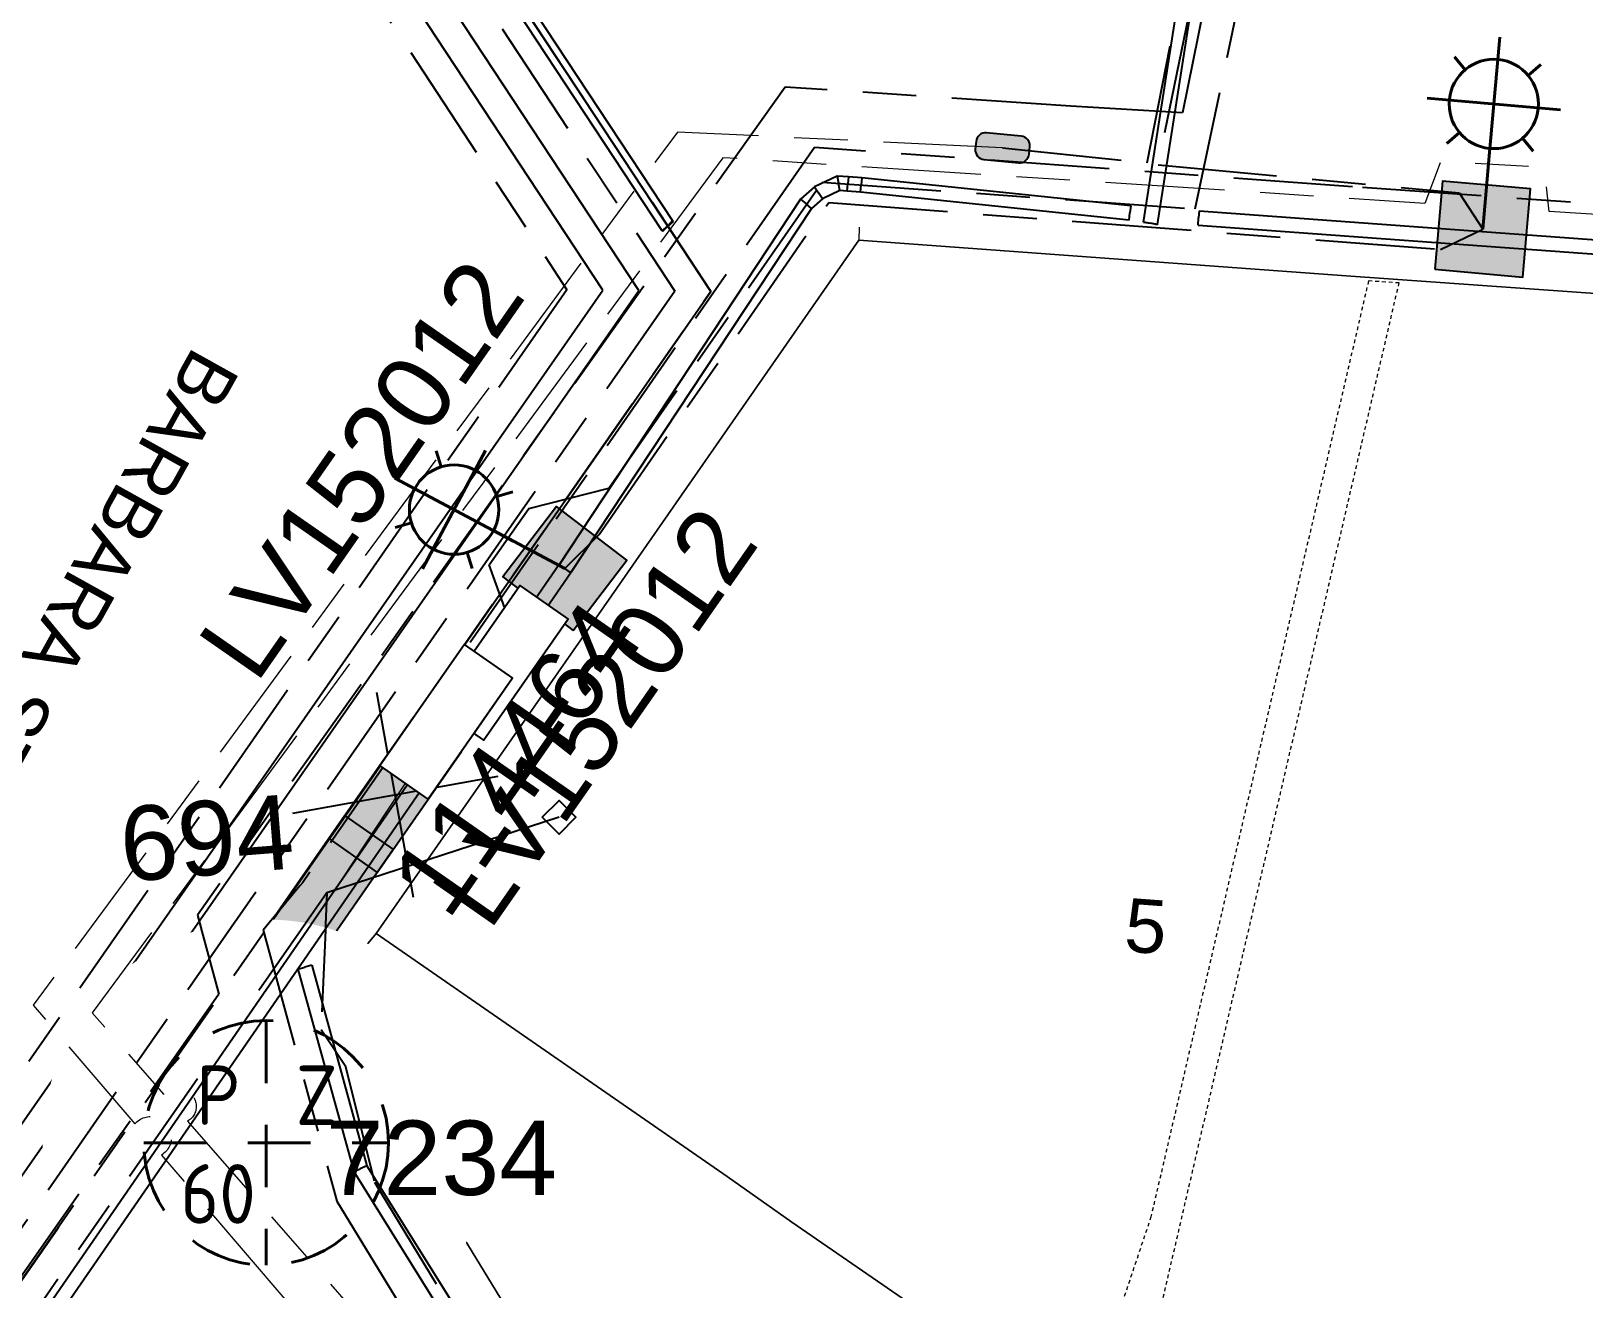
# Model space of a CAD drawing. Header units: metres. Extents: x 309980 to 311407, y 6249141 to 6251386.
# Drawn here: x 310674.1 to 310726.2, y 6249938 to 6249980.3 of the extents above; entities that cross this region are included whole.
import ezdxf
from ezdxf.enums import TextEntityAlignment as Align

# ---------------------------------------------------------------- set-up
doc = ezdxf.new("R2010")
doc.units = ezdxf.units.M
for name, pattern in [('Cable Exist UG', [8.2, 4, -1.2, 1.8, -1.2]), ('Dash', [5, 3, -2]), ('HIDDEN', [0.375, 0.25, -0.125]), ('HIDDEN2', [0.1875, 0.125, -0.0625])]:
    doc.linetypes.add(name, pattern=pattern)
doc.layers.get('0').update_dxf_attribs({"color": 6})
for name, color, linetype in [('_User_LV_Exist', 7, 'Continuous'), ('Equip_LV_EXT', 7, 'Continuous'), ('Equip_LV_NEW', 2, 'Continuous'), ('Equip_SL_EXT', 7, 'Continuous'), ('Equip_SP_SL_EXT', 7, 'Continuous'), ('Mains_HV_EXT', 7, 'Continuous'), ('Mains_LV_EXT', 7, 'Continuous'), ('Mains_LV_NEW_T84', 2, 'Continuous'), ('Mains_LV_SL_EXT', 7, 'Continuous'), ('Mains_SL_EXT', 7, 'Continuous'), ('Mains_TR_EXT', 7, 'Continuous'), ('Services_SP_EXT', 7, 'Continuous'), ('SupportsUG_LV_SL_MOD', 3, 'Continuous'), ('SupportsUG_SP_LV_EXT', 7, 'Continuous'), ('SupportsUG_SP_LV_NEW', 2, 'Continuous'), ('SupportsUG_SP_LV_SL_EXT', 7, 'Continuous'), ('UG_Details_SP_MISC', 7, 'Continuous')]:
    doc.layers.add(name, color=color, linetype=linetype)
for name, color, linetype, lineweight in [('Cadastre Land Parcels_SP_EXT', 9, 'Continuous', 5), ('Cadastre Other Property_SP_EXT', 9, 'HIDDEN', 5), ('Cadastre Road Names_SP_HV_LV_SL_EXT', 9, 'Continuous', 5), ('Cadastre Roads_SP_EXT', 9, 'Continuous', 5)]:
    doc.layers.add(name, color=color, linetype=linetype, lineweight=lineweight)
doc.styles.add('COLUMN_LABEL', font='arial.ttf')
doc.styles.add('iecARIAL', font='arial.ttf', dxfattribs={"height": 2})
doc.styles.add('IESYMBOL1', font='isocp.shx')
doc.styles.add('PILLAR_LABEL', font='arial.ttf')
doc.styles.add('POLE_LABEL', font='arial.ttf')
doc.styles.add('SLCP_LABEL', font='arial.ttf', dxfattribs={"height": 3.5})
doc.styles.get("Standard").update_dxf_attribs({"font": 'arial.ttf'})
doc.linetypes.add('Cable New UG', pattern='A,7,-0.25,["x",Standard,S=2,R=0,X=0.2,Y=-0.8],-2.1', length=9.35)
doc.linetypes.add('Cable P UG', pattern='A,6,-0.5,["P",Standard,S=1.7,R=0,X=0.5,Y=-1],-2.9', length=9.4)

# ---------------------------------------------------------------- blocks, each defined once
blk = doc.blocks.new('COLUMN_EXT')
blk.add_hatch(color=256).paths.add_polyline_path([(-1.485, 1.485), (-1.485, -1.485), (1.485, -1.485), (1.485, 1.485)])
blk.add_lwpolyline([(-1.485, -1.485), (1.485, -1.485), (1.485, 1.485), (-1.485, 1.485)], close=True)
for tag, height, style, flags, p in [('ASSET_NUM', 2.5, 'COLUMN_LABEL', 8, (2, 2)), ('STRUCTURE_PLANT_NUMBER', 0.2, 'POLE_LABEL', 9, (1.813, 0.031)), ('STREET_CODE', 0.2, 'COLUMN_LABEL', 9, (1.813, -0.2))]:
    blk.add_attdef(tag, text='', height=height, dxfattribs=dict(style=style, flags=flags)).set_placement(p, align=Align.MIDDLE_LEFT)
at = {"flags": 9}
for tag, p in [('OWNED_BY', (1.813, -0.6)), ('COLUMN_TYPE', (1.813, -0.4)), ('STATE', (1.813, -0.8)), ('USAGE', (1.813, -1)), ('STREETNAME', (1.813, -1.6)), ('LEGEND', (1.813, -1.2)), ('LOCATION', (1.813, -1.4)), ('SUBURB', (1.813, -1.8)), ('NOTES', (1.813, -2))]:
    blk.add_attdef(tag, text='', height=0.2, dxfattribs=at).set_placement(p, align=Align.MIDDLE_LEFT)
at = {"flags": 1}
blk.add_attdef('Z', (1.813, -2.351), '', height=0.2, dxfattribs=at)
blk = doc.blocks.new('PILLAR_EXT')
blk.add_hatch(color=256).paths.add_polyline_path([(-2.475, 0.99), (-2.475, -0.99), (2.475, -0.99), (2.475, 0.99)])
blk.add_lwpolyline([(-2.475, -0.99), (2.475, -0.99), (2.475, 0.99), (-2.475, 0.99)], close=True)
at = {"style": 'iecARIAL', "flags": 8}
blk.add_attdef('ASSET_NUM', (1.5, 3.5), '', height=2.5, dxfattribs=at)
for tag, p, flags in [('OWNED_BY', (0, -0.2), 9), ('STATE', (0, -0.4), 9), ('SUPPORT_TYPE', (0, -0.6), 9), ('USAGE', (0, -0.8), 9), ('LEGEND', (0, -1), 9), ('LOCATION', (0, -1.2), 9), ('NOTES', (0, -1.4), 9), ('PARENT', (0, -1.6), 9), ('STREETNAME', (0, -1.8), 9), ('SUBURB', (0, -2), 1)]:
    blk.add_attdef(tag, p, '', height=0.2, dxfattribs=dict(flags=flags))
blk = doc.blocks.new('SL_LANTERN_EXT')
at = {"lineweight": 40}
for p, q in [((0, 1.968), (0, 6.468)), ((-1.459, 5.676), (-1.061, 5.278)), ((1.458, 5.676), (1.06, 5.278)), ((-2.25, 4.218), (2.25, 4.218)), ((-1.459, 2.759), (-1.061, 3.157)), ((1.458, 2.759), (1.06, 3.157)), ((0, 0), (0, 2.721))]:
    blk.add_line(p, q, dxfattribs=at)
blk.add_circle((0, 4.218), 1.5, dxfattribs=at)
at = {"style": 'iecARIAL', "flags": 8}
blk.add_attdef('ASSET_NUM', (1.5, 1.5), '', height=2.5, dxfattribs=at)
for tag, p, height, flags in [('CONSTRUCTED_VOLTAGE', (0.981, -0.653), 0.2, 9), ('CONTROL_TYPE', (0.981, -0.853), 0.2, 9), ('LANTERN_PURPOSE', (0.981, -1.053), 0.2, 9), ('LNUMBER', (2.181, -3.253), 2.5, 8), ('OPERATING_VOLTAGE', (0.981, -1.653), 0.2, 9), ('LANTERN_TYPE', (0.981, -1.253), 0.2, 9), ('NO_PHASES', (0.981, -1.453), 0.2, 9), ('ORIENTATION', (0.981, -1.853), 0.2, 9), ('OWNED_BY', (0.981, -2.053), 0.2, 9), ('STATE', (0.981, -2.253), 0.2, 9), ('CEXIST', (0.981, -2.653), 0.2, 9), ('USAGE', (0.981, -2.453), 0.2, 9), ('CNEW', (0.981, -2.853), 0.2, 9), ('CNUMBER', (0.981, -3.053), 0.2, 9), ('CREMOVE', (0.981, -3.253), 0.2, 9), ('CREPLACE', (0.981, -3.453), 0.2, 9), ('LKINGHEIGHT', (0.981, -3.653), 0.2, 9), ('LBRACKET', (0.981, -3.853), 0.2, 9), ('LBRACKETVOCAB', (0.981, -4.053), 0.2, 9), ('LCATEGORY', (0.981, -4.253), 0.2, 9), ('LCHARGE1', (0.981, -4.453), 0.2, 9), ('LCHARGE1PERCENT', (0.981, -4.653), 0.2, 9), ('LCHARGE2', (0.981, -4.853), 0.2, 9), ('LCHARGE2PERCENT', (0.981, -5.053), 0.2, 9), ('LCHARGE3', (0.981, -5.253), 0.2, 9), ('LCHARGE3PERCENT', (0.981, -5.453), 0.2, 9), ('LEXIST', (0.981, -5.653), 0.2, 9), ('LLAMP', (0.981, -5.853), 0.2, 9), ('LLAMPVOCAB', (0.981, -6.053), 0.2, 9), ('LMAST', (0.981, -6.253), 0.2, 9), ('LMASTVOCAB', (0.981, -6.453), 0.2, 9), ('LNEW', (0.981, -6.653), 0.2, 9), ('LANTNUMBER', (0.981, -6.853), 0.2, 9), ('LOUTREACH', (0.981, -7.253), 0.2, 9), ('LOUTREACHVOCAB', (0.981, -7.453), 0.2, 9), ('LRATECODE', (0.981, -7.653), 0.2, 9), ('LREMOVE', (0.981, -7.853), 0.2, 9), ('LREPLACE', (0.981, -8.053), 0.2, 9), ('LTYPE', (0.981, -8.253), 0.2, 9), ('LTYPEVOCAB', (0.981, -8.453), 0.2, 9), ('LEGEND', (0.981, -8.653), 0.2, 9), ('LOCATION', (0.981, -8.853), 0.2, 9), ('NOTES', (0.981, -9.053), 0.2, 9), ('STREETNAME', (0.981, -9.253), 0.2, 9), ('SUBURB', (0.981, -9.453), 0.2, 1)]:
    blk.add_attdef(tag, p, '', height=height, dxfattribs=dict(flags=flags))
blk = doc.blocks.new('*U143')
at = {"lineweight": 40}
for p, q in [((-5.308, -3.538), (-6.322, 0.847)), ((-4.723, 0.404), (-5.021, -0.073)), ((0, 0), (-4.357, -1.008)), ((-7.564, -0.253), (-7.087, -0.551)), ((-3.623, -0.838), (-8.007, -1.852)), ((-4.065, -2.438), (-4.542, -2.14)), ((-6.907, -3.095), (-6.609, -2.618))]:
    blk.add_line(p, q, dxfattribs=at)
blk.add_circle((-5.815, -1.345), 1.5, dxfattribs=at)
at = {"style": 'iecARIAL', "flags": 8}
blk.add_attdef('ASSET_NUM', (1.5, 1.5), '', height=2.5, dxfattribs=at)
for tag, p, height, flags in [('CONSTRUCTED_VOLTAGE', (0.981, -0.653), 0.2, 9), ('CONTROL_TYPE', (0.981, -0.853), 0.2, 9), ('LANTERN_PURPOSE', (0.981, -1.053), 0.2, 9), ('LNUMBER', (2.181, -3.253), 2.5, 8), ('OPERATING_VOLTAGE', (0.981, -1.653), 0.2, 9), ('LANTERN_TYPE', (0.981, -1.253), 0.2, 9), ('NO_PHASES', (0.981, -1.453), 0.2, 9), ('ORIENTATION', (0.981, -1.853), 0.2, 9), ('OWNED_BY', (0.981, -2.053), 0.2, 9), ('STATE', (0.981, -2.253), 0.2, 9), ('CEXIST', (0.981, -2.653), 0.2, 9), ('USAGE', (0.981, -2.453), 0.2, 9), ('CNEW', (0.981, -2.853), 0.2, 9), ('CNUMBER', (0.981, -3.053), 0.2, 9), ('CREMOVE', (0.981, -3.253), 0.2, 9), ('CREPLACE', (0.981, -3.453), 0.2, 9), ('LKINGHEIGHT', (0.981, -3.653), 0.2, 9), ('LBRACKET', (0.981, -3.853), 0.2, 9), ('LBRACKETVOCAB', (0.981, -4.053), 0.2, 9), ('LCATEGORY', (0.981, -4.253), 0.2, 9), ('LCHARGE1', (0.981, -4.453), 0.2, 9), ('LCHARGE1PERCENT', (0.981, -4.653), 0.2, 9), ('LCHARGE2', (0.981, -4.853), 0.2, 9), ('LCHARGE2PERCENT', (0.981, -5.053), 0.2, 9), ('LCHARGE3', (0.981, -5.253), 0.2, 9), ('LCHARGE3PERCENT', (0.981, -5.453), 0.2, 9), ('LEXIST', (0.981, -5.653), 0.2, 9), ('LLAMP', (0.981, -5.853), 0.2, 9), ('LLAMPVOCAB', (0.981, -6.053), 0.2, 9), ('LMAST', (0.981, -6.253), 0.2, 9), ('LMASTVOCAB', (0.981, -6.453), 0.2, 9), ('LNEW', (0.981, -6.653), 0.2, 9), ('LANTNUMBER', (0.981, -6.853), 0.2, 9), ('LOUTREACH', (0.981, -7.253), 0.2, 9), ('LOUTREACHVOCAB', (0.981, -7.453), 0.2, 9), ('LRATECODE', (0.981, -7.653), 0.2, 9), ('LREMOVE', (0.981, -7.853), 0.2, 9), ('LREPLACE', (0.981, -8.053), 0.2, 9), ('LTYPE', (0.981, -8.253), 0.2, 9), ('LTYPEVOCAB', (0.981, -8.453), 0.2, 9), ('LEGEND', (0.981, -8.653), 0.2, 9), ('LOCATION', (0.981, -8.853), 0.2, 9), ('NOTES', (0.981, -9.053), 0.2, 9), ('STREETNAME', (0.981, -9.253), 0.2, 9), ('SUBURB', (0.981, -9.453), 0.2, 1)]:
    blk.add_attdef(tag, p, '', height=height, dxfattribs=dict(flags=flags))
blk = doc.blocks.new('CCP_EXT')
at = {"flags": 9}
for tag, p in [('OWNED_BY', (0, -1)), ('USAGE', (0, -1.2)), ('LEGEND', (0, -1.4)), ('LIFE_SUPPORT', (0, -1.6)), ('STATE', (0, -1.8)), ('NOTES', (0, -2))]:
    blk.add_attdef(tag, text='', height=0.2, dxfattribs=at).set_placement(p, align=Align.MIDDLE_LEFT)
blk.add_wipeout([(0, 0.566), (0.566, 0), (0, -0.566), (-0.566, 0)])
blk.add_lwpolyline([(-0.566, 0), (0, 0.566), (0.566, 0), (0, -0.566), (-0.566, 0)])
at = {"flags": 1}
blk.add_attdef('Z', (0, 0), '', height=0.2, dxfattribs=at)
at = {"flags": 9}
for tag, p in [('CCP_TYPE', (0, 0)), ('OPERATING_VOLTAGE', (0, -0.6)), ('CONSTRUCTED_VOLTAGE', (0, -0.2)), ('NO_PHASES', (0, -0.4)), ('ORIENTATION', (0, -0.8))]:
    blk.add_attdef(tag, text='', height=0.2, dxfattribs=at).set_placement(p, align=Align.MIDDLE_LEFT)
blk = doc.blocks.new('LV_UG_LINKS_CLOSED_EXT')
blk.add_wipeout([(-1.056, 1.057), (-1.18, 0.916), (-1.286, 0.761), (-1.371, 0.594), (-1.435, 0.417), (-1.476, 0.234), (-1.493, 0.047), (-1.487, -0.14), (-1.458, -0.326), (-1.406, -0.506), (-1.331, -0.678), (-1.236, -0.839), (-1.121, -0.988), (-0.988, -1.12), (-0.84, -1.235), (-0.679, -1.331), (-0.506, -1.406), (-0.326, -1.458), (-0.141, -1.487), (0.047, -1.493), (0.233, -1.476), (0.416, -1.435), (0.593, -1.371), (0.76, -1.286), (0.915, -1.181), (1.056, -1.057), (1.18, -0.916), (1.286, -0.761), (1.371, -0.594), (1.435, -0.417), (1.476, -0.234), (1.493, -0.047), (1.487, 0.14), (1.458, 0.326), (1.406, 0.506), (1.331, 0.678), (1.236, 0.839), (1.121, 0.988), (0.988, 1.12), (0.84, 1.235), (0.679, 1.331), (0.506, 1.406), (0.326, 1.458), (0.141, 1.487), (-0.047, 1.493), (-0.233, 1.476), (-0.416, 1.435), (-0.593, 1.371), (-0.76, 1.286), (-0.915, 1.181)])
for p, q in [((-0.25, -1.479), (-0.25, 1.479)), ((0.25, -1.479), (0.25, 1.479))]:
    blk.add_line(p, q)
blk.add_circle((0, 0), 1.5)
at = {"flags": 9}
for tag, p in [('ACTUAL_STATUS', (0, 0)), ('OPERATING_VOLTAGE', (0, -0.6)), ('CONSTRUCTED_VOLTAGE', (0, -0.2)), ('NO_PHASES', (0, -0.4)), ('ORIENTATION', (0, -0.8)), ('STATE', (0, -1)), ('SWITCH_TYPE', (0, -1.2)), ('USAGE', (0, -1.4)), ('NOTES', (0, -1.6))]:
    blk.add_attdef(tag, text='', height=0.2, dxfattribs=at).set_placement(p, align=Align.MIDDLE_LEFT)
at = {"flags": 1}
blk.add_attdef('Z', (0, 0), '', height=0.2, dxfattribs=at)
blk = doc.blocks.new('SLCP_ZELL_EXT')
blk.add_wipeout([(-0.236, 7.5), (-0.706, 7.47), (-1.174, 7.411), (-1.637, 7.323), (-2.093, 7.206), (-2.542, 7.06), (-2.98, 6.887), (-3.407, 6.686), (-3.82, 6.459), (-4.218, 6.206), (-4.599, 5.929), (-4.962, 5.629), (-5.306, 5.306), (-5.629, 4.962), (-5.929, 4.599), (-6.206, 4.218), (-6.459, 3.82), (-6.686, 3.407), (-6.887, 2.98), (-7.06, 2.542), (-7.206, 2.093), (-7.323, 1.637), (-7.411, 1.174), (-7.47, 0.706), (-7.5, 0.236), (-7.5, -0.236), (-7.47, -0.706), (-7.411, -1.174), (-7.323, -1.637), (-7.206, -2.093), (-7.06, -2.542), (-6.887, -2.98), (-6.686, -3.407), (-6.459, -3.82), (-6.206, -4.218), (-5.929, -4.599), (-5.629, -4.962), (-5.306, -5.306), (-4.962, -5.629), (-4.599, -5.929), (-4.218, -6.206), (-3.82, -6.459), (-3.407, -6.686), (-2.98, -6.887), (-2.542, -7.06), (-2.093, -7.206), (-1.637, -7.323), (-1.174, -7.411), (-0.706, -7.47), (-0.236, -7.5), (0.236, -7.5), (0.706, -7.47), (1.174, -7.411), (1.637, -7.323), (2.093, -7.206), (2.542, -7.06), (2.98, -6.887), (3.407, -6.686), (3.82, -6.459), (4.218, -6.206), (4.599, -5.929), (4.962, -5.629), (5.306, -5.306), (5.629, -4.962), (5.929, -4.599), (6.206, -4.218), (6.459, -3.82), (6.686, -3.407), (6.887, -2.98), (7.06, -2.542), (7.206, -2.093), (7.323, -1.637), (7.411, -1.174), (7.47, -0.706), (7.5, -0.236), (7.5, 0.236), (7.47, 0.706), (7.411, 1.174), (7.323, 1.637), (7.206, 2.093), (7.06, 2.542), (6.887, 2.98), (6.686, 3.407), (6.459, 3.82), (6.206, 4.218), (5.929, 4.599), (5.629, 4.962), (5.306, 5.306), (4.962, 5.629), (4.599, 5.929), (4.218, 6.206), (3.82, 6.459), (3.407, 6.686), (2.98, 6.887), (2.542, 7.06), (2.093, 7.206), (1.637, 7.323), (1.174, 7.411), (0.706, 7.47), (0.236, 7.5)])
at = {"linetype": 'Dash', "lineweight": 40, "ltscale": 0.7}
for p, q in [((0, 4.109), (0, -4.109)), ((-4.109, 0), (4.109, 0))]:
    blk.add_line(p, q, dxfattribs=at)
blk.add_circle((0, 0), 4.109, dxfattribs=at)
at = {"lineweight": 40, "style": 'IESYMBOL1'}
for s, p in [('P', (-1.604, 0)), ('Z', (1.702, 0)), ('60', (-1.612, -3.312))]:
    blk.add_text(s, height=2, dxfattribs=at).set_placement(p, align=Align.BOTTOM_CENTER)
at = {"style": 'SLCP_LABEL'}
for tag, height, flags, p in [('ASSET_NUM', 2.5, 8, (2, 2)), ('STREET_CODE', 0.2, 9, (0, -0.2))]:
    blk.add_attdef(tag, text='', height=height, dxfattribs=dict(at, flags=flags)).set_placement(p, align=Align.MIDDLE_LEFT)
at = {"flags": 1}
blk.add_attdef('Z', (0, 0), '', height=0.2, dxfattribs=at)
at = {"flags": 9}
for tag, p in [('CONSTRUCTED_VOLTAGE', (0, -0.4)), ('CONTROL_TYPE', (0, -0.6)), ('OPERATING_VOLTAGE', (0, -1)), ('NO_PHASES', (0, -0.8)), ('ORIENTATION', (0, -1.2)), ('OWNED_BY', (0, -1.4)), ('USAGE', (0, -1.6)), ('STATE', (0, -2)), ('LOCATION', (0, -1.8)), ('NOTES', (0, -2.2))]:
    blk.add_attdef(tag, text='', height=0.2, dxfattribs=at).set_placement(p, align=Align.MIDDLE_LEFT)
blk = doc.blocks.new('PILLAR_DEL')
blk.add_hatch(color=256).paths.add_polyline_path([(-2.475, 0.99), (-2.475, -0.99), (2.475, -0.99), (2.475, 0.99)])
for p, q in [((2.475, -2.475), (-2.475, 2.475)), ((-2.475, -2.475), (2.475, 2.475))]:
    blk.add_line(p, q)
blk.add_lwpolyline([(-2.475, -0.99), (2.475, -0.99), (2.475, 0.99), (-2.475, 0.99)], close=True)
at = {"style": 'PILLAR_LABEL'}
for tag, height, flags, p in [('ASSET_NUM', 2.5, 8, (2, 2)), ('STREET_CODE', 0.2, 9, (0, -0.2))]:
    blk.add_attdef(tag, text='', height=height, dxfattribs=dict(at, flags=flags)).set_placement(p, align=Align.MIDDLE_LEFT)
at = {"flags": 1}
blk.add_attdef('Z', (0, 0), '', height=0.2, dxfattribs=at)
at = {"flags": 9}
for tag, p in [('OWNED_BY', (0, -0.4)), ('STATE', (0, -0.6)), ('SUPPORT_TYPE', (0, -0.8)), ('USAGE', (0, -1)), ('SUBURB', (0, -1.6)), ('LEGEND', (0, -1.2)), ('PARENT', (0, -1.4)), ('STREETNAME', (0, -1.8)), ('LOCATION', (0, -2)), ('NOTES', (0, -2.2))]:
    blk.add_attdef(tag, text='', height=0.2, dxfattribs=at).set_placement(p, align=Align.MIDDLE_LEFT)
blk = doc.blocks.new('PILLAR_NEW')
for tag, height, flags, p in [('ASSET_NUM', 2.5, 8, (2, 4)), ('STREET_CODE', 0.2, 9, (1.5, 2)), ('OWNED_BY', 0.2, 9, (1.5, 1.8)), ('OPERATED_BY', 0.2, 9, (1.5, 1.6))]:
    blk.add_attdef(tag, text='', height=height, dxfattribs=dict(flags=flags)).set_placement(p, align=Align.MIDDLE_LEFT)
blk.add_wipeout([(-2.475, 0.99), (2.475, 0.99), (2.475, -0.99), (-2.475, -0.99)])
at = {"lineweight": -3}
blk.add_lwpolyline([(-2.475, 0.99), (2.475, 0.99), (2.475, -0.99), (-2.475, -0.99)], close=True, dxfattribs=at)
for tag, flags, p in [('STATE', 9, (1.5, 1.2)), ('SUPPORT_TYPE', 9, (1.5, 1)), ('MAINTAINED_BY', 9, (1.5, 1.4)), ('USAGE', 9, (1.5, 0.8)), ('LEGEND', 9, (1.5, 0.6)), ('SUBURB', 9, (1.5, 0.2)), ('STREETNAME', 9, (1.5, 0)), ('PARENT', 9, (1.5, 0.4)), ('Z', 1, (1.5, -0.6)), ('LOCATION', 9, (1.5, -0.2)), ('NOTES', 9, (1.5, -0.4))]:
    blk.add_attdef(tag, text='', height=0.2, dxfattribs=dict(flags=flags)).set_placement(p, align=Align.MIDDLE_LEFT)
blk = doc.blocks.new('LV_STJ_EXT')
h = blk.add_hatch(color=256)
edge = h.paths.add_edge_path()
edge.add_ellipse((-0.586, 0.131), major_axis=(0.226, 0.226), ratio=1, start_angle=45, end_angle=135)
edge.add_line((-0.906, 0.131), (-0.906, -0.131))
edge.add_ellipse((-0.586, -0.131), major_axis=(0.226, 0.226), ratio=1, start_angle=135, end_angle=225)
edge.add_line((-0.586, -0.451), (0.586, -0.451))
edge.add_ellipse((0.586, -0.131), major_axis=(-0.226, 0.226), ratio=1, start_angle=135, end_angle=225)
edge.add_line((0.906, -0.131), (0.906, 0.131))
edge.add_ellipse((0.586, 0.131), major_axis=(-0.226, 0.226), ratio=1, start_angle=225, end_angle=315)
edge.add_line((0.586, 0.451), (-0.586, 0.451))
blk.add_lwpolyline([(-0.906, 0.131), (-0.906, -0.131, 0.414214), (-0.586, -0.451), (0.586, -0.451, 0.414214), (0.906, -0.131), (0.906, 0.131, 0.414214), (0.586, 0.451), (-0.586, 0.451, 0.414214)], format="xyb", close=True)
at = {"flags": 1}
blk.add_attdef('Z', (0, 0), '', height=0.2, dxfattribs=at)
at = {"flags": 9}
for tag, p in [('ORIENTATION', (0, 0)), ('USAGE', (0, -0.2)), ('LEGEND', (0, -0.4)), ('NOTES', (0, -0.6))]:
    blk.add_attdef(tag, text='', height=0.2, dxfattribs=at).set_placement(p, align=Align.MIDDLE_LEFT)

msp = doc.modelspace()

# ---------------------------------------------------------------- linework, layer by layer
at = {"layer": 'Cadastre Land Parcels_SP_EXT', "linetype": 'Continuous'}
for points in [[(310685.684, 6249949.958), (310697.479, 6249941.804), (310699.646, 6249940.269), (310703.528, 6249937.59), (310708.847, 6249933.91), (310709.274, 6249933.61), (310712.082, 6249931.693), (310720.213, 6249926.041), (310750.586, 6249969.696), (310738.936, 6249970.578), (310718.258, 6249972.043), (310701.89, 6249973.242), (310693.591, 6249961.297), (310685.684, 6249949.958)], [(310697.479, 6249941.804), (310685.684, 6249949.958), (310685.194, 6249949.363), (310687.147, 6249942.168), (310699.37, 6249922.126), (310704.569, 6249913.385), (310709.274, 6249933.61), (310708.847, 6249933.91), (310703.528, 6249937.59), (310699.646, 6249940.269), (310697.479, 6249941.804)]]:
    msp.add_lwpolyline(points, close=True, dxfattribs=at)
at = {"layer": 'Cadastre Other Property_SP_EXT', "linetype": 'HIDDEN2'}
msp.add_lwpolyline([(310719.008, 6249971.875), (310711.704, 6249940.449), (310709.378, 6249933.508), (310710.892, 6249932.472), (310720.034, 6249971.804), (310719.008, 6249971.875)], close=True, dxfattribs=at)
at = {"layer": 'Cadastre Roads_SP_EXT', "linetype": 'Continuous'}
for points in [[(310701.909, 6249973.676), (310701.89, 6249973.242), (310718.258, 6249972.043), (310738.936, 6249970.578), (310750.586, 6249969.696), (310762.287, 6249968.678), (310773.964, 6249967.828), (310775.366, 6249977.707), (310776.753, 6249987.478), (310741.025, 6249990.298), (310724.226, 6249991.709), (310714.879, 6249992.399), (310702.779, 6249993.319), (310702.779, 6249993.319)], [(310670.768, 6249928.731), (310670.758, 6249928.717), (310693.34, 6249891.79), (310696.703, 6249886.291), (310699.45, 6249881.956), (310704.24, 6249875.063), (310705.8, 6249873.049), (310709.383, 6249868.428), (310714.868, 6249862.073), (310730.108, 6249875.934), (310725.339, 6249881.499), (310720.866, 6249887.306), (310719.015, 6249889.991), (310715.343, 6249895.599), (310711.778, 6249901.069), (310708.504, 6249906.719), (310708.438, 6249906.84), (310704.569, 6249913.385), (310699.37, 6249922.126), (310687.147, 6249942.168), (310685.194, 6249949.363), (310685.194, 6249949.363)]]:
    msp.add_lwpolyline(points, dxfattribs=at)
at = {"layer": 'Mains_LV_EXT', "linetype": 'Cable Exist UG'}
for points in [[(310706.72, 6249976.343), (310711.572, 6249975.84), (310713.829, 6249987.274), (310707.652, 6249987.699)], [(310688.038, 6249957.071), (310690.243, 6249960.238), (310689.483, 6249962.338), (310690.809, 6249964.233), (310693.501, 6249964.915), (310700.659, 6249975.191), (310713.188, 6249974.29), (310715.88, 6249987.051), (310720.061, 6249986.784)]]:
    msp.add_lwpolyline(points, dxfattribs=at)
at = {"layer": 'Mains_LV_NEW_T84', "color": 2, "linetype": 'Cable New UG', "lineweight": 0, "flags": 128}
msp.add_lwpolyline([(310684.179, 6249951.229), (310688.007, 6249957.027)], dxfattribs=at)
at = {"layer": 'Mains_SL_EXT', "linetype": 'Cable Exist UG'}
for points in [[(310714.62, 6249988.791), (310711.94, 6249975.768), (310722.056, 6249974.827), (310722.842, 6249973.614)], [(310692.028, 6249962.212), (310693.178, 6249963.357), (310700.887, 6249974.506), (310721.43, 6249972.931), (310722.842, 6249973.614)]]:
    msp.add_lwpolyline(points, dxfattribs=at)
at = {"layer": 'UG_Details_SP_MISC'}
for p, q in [((310695.66, 6249973.872), (310683.808, 6249991.857)), ((310695.291, 6249973.56), (310683.407, 6249991.593)), ((310711.453, 6249973.852), (310714.037, 6249990.37)), ((310711.925, 6249973.764), (310714.511, 6249990.296)), ((310701.167, 6249975.395), (310700.406, 6249975.031)), ((310701.543, 6249975.368), (310701.167, 6249975.395)), ((310701.167, 6249975.395), (310701.213, 6249975.151)), ((310701.259, 6249974.907), (310701.213, 6249975.151)), ((310701.508, 6249974.889), (310701.525, 6249975.129)), ((310701.543, 6249975.368), (310701.525, 6249975.129)), ((310701.993, 6249975.336), (310701.543, 6249975.368)), ((310701.993, 6249975.336), (310701.972, 6249975.097)), ((310711.024, 6249974.395), (310701.993, 6249975.336)), ((310699.94, 6249974.621), (310691.828, 6249962.344)), ((310700.406, 6249975.031), (310699.94, 6249974.621)), ((310699.94, 6249974.621), (310700.123, 6249974.462)), ((310700.674, 6249974.627), (310700.306, 6249974.303)), ((310700.406, 6249975.031), (310700.54, 6249974.829)), ((310700.674, 6249974.627), (310700.54, 6249974.829)), ((310701.259, 6249974.907), (310700.674, 6249974.627)), ((310701.508, 6249974.889), (310701.259, 6249974.907)), ((310701.951, 6249974.858), (310701.508, 6249974.889)), ((310701.951, 6249974.858), (310701.972, 6249975.097)), ((310710.974, 6249973.917), (310701.951, 6249974.858)), ((310700.306, 6249974.303), (310692.228, 6249962.08)), ((310700.306, 6249974.303), (310700.123, 6249974.462)), ((310710.974, 6249973.917), (310710.999, 6249974.156)), ((310711.024, 6249974.395), (310710.999, 6249974.156)), ((310713.319, 6249974.227), (310713.302, 6249973.987)), ((310713.319, 6249974.227), (310770.429, 6249970.072)), ((310695.291, 6249973.56), (310695.476, 6249973.716)), ((310695.313, 6249973.54), (310695.291, 6249973.56)), ((310695.313, 6249973.54), (310695.476, 6249973.716)), ((310695.313, 6249973.54), (310695.476, 6249973.716)), ((310695.313, 6249973.54), (310695.476, 6249973.716)), ((310695.313, 6249973.54), (310695.476, 6249973.716)), ((310695.313, 6249973.54), (310695.476, 6249973.716)), ((310695.313, 6249973.54), (310695.476, 6249973.716)), ((310695.313, 6249973.54), (310695.476, 6249973.716)), ((310695.639, 6249973.892), (310695.476, 6249973.716)), ((310695.639, 6249973.892), (310695.476, 6249973.716)), ((310695.639, 6249973.892), (310695.476, 6249973.716)), ((310695.639, 6249973.892), (310695.476, 6249973.716)), ((310695.639, 6249973.892), (310695.476, 6249973.716)), ((310695.639, 6249973.892), (310695.476, 6249973.716)), ((310695.639, 6249973.892), (310695.476, 6249973.716)), ((310695.66, 6249973.872), (310695.476, 6249973.716)), ((310695.639, 6249973.892), (310695.639, 6249973.892)), ((310695.639, 6249973.892), (310695.639, 6249973.892)), ((310695.639, 6249973.892), (310695.639, 6249973.892)), ((310695.639, 6249973.892), (310695.639, 6249973.892)), ((310695.639, 6249973.892), (310695.639, 6249973.892)), ((310695.639, 6249973.892), (310695.639, 6249973.892)), ((310695.639, 6249973.892), (310695.66, 6249973.872)), ((310711.454, 6249973.86), (310711.453, 6249973.852)), ((310711.453, 6249973.852), (310711.689, 6249973.808)), ((310711.454, 6249973.86), (310711.689, 6249973.808)), ((310711.454, 6249973.86), (310711.454, 6249973.86)), ((310711.454, 6249973.86), (310711.454, 6249973.86)), ((310711.454, 6249973.86), (310711.454, 6249973.86)), ((310711.454, 6249973.86), (310711.454, 6249973.86)), ((310711.454, 6249973.86), (310711.454, 6249973.86)), ((310711.454, 6249973.86), (310711.454, 6249973.86)), ((310711.454, 6249973.86), (310711.689, 6249973.808)), ((310711.454, 6249973.86), (310711.689, 6249973.808)), ((310711.454, 6249973.86), (310711.689, 6249973.808)), ((310711.454, 6249973.86), (310711.689, 6249973.808)), ((310711.454, 6249973.86), (310711.689, 6249973.808)), ((310711.454, 6249973.86), (310711.689, 6249973.808)), ((310711.923, 6249973.756), (310711.689, 6249973.808)), ((310711.923, 6249973.756), (310711.689, 6249973.808)), ((310711.923, 6249973.756), (310711.689, 6249973.808)), ((310711.923, 6249973.756), (310711.689, 6249973.808)), ((310711.923, 6249973.756), (310711.689, 6249973.808)), ((310711.923, 6249973.756), (310711.689, 6249973.808)), ((310711.923, 6249973.756), (310711.689, 6249973.808)), ((310711.925, 6249973.764), (310711.689, 6249973.808)), ((310711.923, 6249973.756), (310711.925, 6249973.764)), ((310711.923, 6249973.756), (310711.923, 6249973.756)), ((310711.923, 6249973.756), (310711.923, 6249973.756)), ((310711.923, 6249973.756), (310711.923, 6249973.756)), ((310711.923, 6249973.756), (310711.923, 6249973.756)), ((310711.923, 6249973.756), (310711.923, 6249973.756)), ((310711.923, 6249973.756), (310711.923, 6249973.756)), ((310713.285, 6249973.748), (310713.302, 6249973.987)), ((310713.285, 6249973.748), (310770.394, 6249969.593)), ((310695.313, 6249973.54), (310695.313, 6249973.54)), ((310695.313, 6249973.54), (310695.313, 6249973.54)), ((310695.313, 6249973.54), (310695.313, 6249973.54)), ((310695.313, 6249973.54), (310695.313, 6249973.54)), ((310695.313, 6249973.54), (310695.313, 6249973.54)), ((310695.313, 6249973.54), (310695.313, 6249973.54)), ((310691.828, 6249962.344), (310692.028, 6249962.212)), ((310691.83, 6249962.348), (310692.028, 6249962.212)), ((310692.226, 6249962.076), (310692.028, 6249962.212)), ((310692.228, 6249962.08), (310692.028, 6249962.212))]:
    msp.add_line(p, q, dxfattribs=at)

# ---------------------------------------------------------------- block references
at = {"layer": 'Equip_LV_EXT', "rotation": 174.6963453168928}
msp.add_blockref('LV_STJ_EXT', (310706.72, 6249976.343), dxfattribs=at)
at = {"layer": 'Equip_SP_SL_EXT'}
for p, rotation in [((310722.842, 6249973.614), 354.922056953119), ((310692.028, 6249962.212), 61.99594329247199)]:
    msp.add_blockref('SL_LANTERN_EXT', p, dxfattribs=dict(at, rotation=rotation))
msp.add_blockref('*U143', (310683.843, 6249946.741), dxfattribs=at)
at = {"layer": 'SupportsUG_SP_LV_EXT'}
ref = msp.add_blockref('PILLAR_EXT', (310684.037, 6249951.328), dxfattribs=dict(at, rotation=55.14086146732656))
ref.add_attrib('ASSET_NUM', '694', dxfattribs={"layer": '0', "height": 2.5, "rotation": 4.5506, "style": 'iecARIAL'}).set_placement((310677.09, 6249952.935), align=Align.MIDDLE_LEFT)
at = {"layer": 'SupportsUG_SP_LV_SL_EXT'}
for p, rotation in [((310722.842, 6249973.614), 354.922056953119), ((310692.028, 6249962.212), 52.64606267290188), ((310683.837, 6249946.735), 281.3474595960585)]:
    msp.add_blockref('COLUMN_EXT', p, dxfattribs=dict(at, rotation=rotation))

# ---------------------------------------------------------------- texts
at = {"layer": 'Cadastre Land Parcels_SP_EXT'}
msp.add_text('5', height=1.8, rotation=355.7424, dxfattribs=at).set_placement((310710.77, 6249949.364))
at = {"layer": 'Cadastre Road Names_SP_HV_LV_SL_EXT'}
msp.add_text('BARBARA ST', height=1.8, rotation=240.8917, dxfattribs=at).set_placement((310679.571, 6249969.735))

# ---------------------------------------------------------------- next in the draw order: block references
at = {"layer": 'Services_SP_EXT'}
msp.add_blockref('CCP_EXT', (310691.829, 6249953.863), dxfattribs=at)

# ---------------------------------------------------------------- next in the draw order: linework, layer by layer
at = {"layer": 'Cadastre Roads_SP_EXT', "linetype": 'Continuous'}
msp.add_lwpolyline([(310685.194, 6249949.363), (310685.194, 6249949.363), (310685.684, 6249949.958), (310693.591, 6249961.297), (310701.89, 6249973.242)], dxfattribs=at)
at = {"layer": 'Mains_HV_EXT', "linetype": 'Cable P UG'}
for points in [[(310499.285, 6249307.212), (310480.872, 6249324.596), (310543.518, 6249415.464), (310407.878, 6249509.375), (310449.149, 6249568.558), (310455.965, 6249578.333), (310455.965, 6249578.333), (310519.214, 6249669.035), (310516.965, 6249696.198), (310525.138, 6249722.845), (310535.093, 6249744.618), (310693.301, 6249971.564), (310678.844, 6249993.5), (310699.607, 6250276.284), (310697.317, 6250447.425), (310712.36, 6250491.267), (310443.882, 6250655.546), (310836.734, 6250922.546), (310838.959, 6250937.876), (310821.755, 6250965.934), (310997.427, 6251073.888), (311001.202, 6251084.447), (310842.247, 6251343.044)], [(310500.975, 6249307.257), (310481.225, 6249324.901), (310543.557, 6249415.576), (310409.275, 6249509.628), (310449.852, 6249567.818), (310456.608, 6249577.505), (310456.608, 6249577.505), (310520.241, 6249668.758), (310517.978, 6249696.079), (310526.074, 6249722.488), (310535.966, 6249744.121), (310694.509, 6249971.549), (310679.867, 6249993.766), (310700.663, 6250275.795), (310698.703, 6250447.202), (310713.92, 6250491.321), (310445.726, 6250655.589), (310837.634, 6250921.98), (310840.258, 6250937.89), (310823.302, 6250965.715), (310998.249, 6251073.219), (311002.306, 6251084.563), (310866.6, 6251305.336), (310901.488, 6251326.771)], [(310502.479, 6249307.296), (310483.851, 6249325.191), (310546.328, 6249416.077), (310412.057, 6249510.122), (310451.492, 6249566.674), (310458.248, 6249576.361), (310458.248, 6249576.361), (310522.293, 6249668.205), (310520.003, 6249695.861), (310527.948, 6249721.776), (310537.71, 6249743.125), (310696.925, 6249971.517), (310681.911, 6249994.298), (310702.663, 6250275.733), (310700.707, 6250446.878)]]:
    msp.add_lwpolyline(points, dxfattribs=at)
at = {"layer": 'Services_SP_EXT'}
msp.add_lwpolyline([(310691.83, 6249953.863), (310684.037, 6249951.328)], dxfattribs=at)

# ---------------------------------------------------------------- next in the draw order: block references
at = {"layer": 'Equip_LV_EXT', "rotation": 234.0037068086025}
msp.add_blockref('LV_UG_LINKS_CLOSED_EXT', (310680.545, 6249946.3), dxfattribs=at)

# ---------------------------------------------------------------- next in the draw order: block references
at = {"layer": 'Equip_SL_EXT'}
ref = msp.add_blockref('SLCP_ZELL_EXT', (310681.993, 6249942.927), dxfattribs=at)
ref.add_attrib('ASSET_NUM', '7234', dxfattribs={"layer": '0', "height": 2.5, "style": 'SLCP_LABEL'}).set_placement((310683.993, 6249943.677), align=Align.TOP_LEFT)

# ---------------------------------------------------------------- next in the draw order: linework, layer by layer
at = {"layer": 'Mains_HV_EXT', "linetype": 'Cable Exist UG'}
for points in [[(310668.507, 6250004.465), (310668.245, 6250001.365), (310670.484, 6250001.277), (310679.149, 6250000.618), (310681.716, 6249999.647), (310681.193, 6249991.726), (310715.122, 6249989.031), (310712.757, 6249977.514), (310709.009, 6249977.739), (310699.422, 6249978.382), (310679.688, 6249950.58), (310680.406, 6249947.922), (310637.272, 6249886.278), (310638.146, 6249885.326)], [(310749.129, 6249972.804), (310746.403, 6249972.999), (310744.119, 6249973.194), (310744.119, 6249973.194), (310739.155, 6249973.57), (310718.474, 6249975.035), (310700.403, 6249976.359), (310691.129, 6249963.011), (310683.223, 6249951.674), (310683.12, 6249951.564), (310683.12, 6249951.564), (310681.893, 6249950.073), (310684.364, 6249940.97), (310696.8, 6249920.578), (310701.991, 6249911.851), (310702.688, 6249910.447), (310702.688, 6249910.447), (310706.56, 6249926.553), (310706.996, 6249928.447), (310711.96, 6249926.688)]]:
    msp.add_lwpolyline(points, dxfattribs=at)
at = {"layer": 'Mains_LV_EXT', "linetype": 'Cable Exist UG'}
for points in [[(310684.037, 6249951.328), (310681.419, 6249947.565)], [(310679.688, 6249945.078), (310658.654, 6249914.85)]]:
    msp.add_lwpolyline(points, dxfattribs=at)
at = {"layer": 'Mains_LV_SL_EXT', "linetype": 'Cable Exist UG'}
msp.add_lwpolyline([(310684.037, 6249951.328), (310683.843, 6249946.741)], dxfattribs=at)
at = {"layer": 'Mains_SL_EXT', "linetype": 'Cable Exist UG'}
msp.add_lwpolyline([(310683.843, 6249946.741), (310684.652, 6249945.532), (310684.652, 6249945.532), (310685.632, 6249941.612), (310702.224, 6249914.269), (310702.601, 6249912.137)], dxfattribs=at)
at = {"layer": 'Mains_TR_EXT', "linetype": 'Cable Exist UG'}
for points in [[(310893.38, 6251330.714), (310881.442, 6251332.355), (310843.912, 6251386.364), (310830.55, 6251365.894), (311003.409, 6251084.678), (310999.072, 6251072.551), (310824.674, 6250965.384), (310841.305, 6250938.094), (310838.551, 6250921.394), (310447.569, 6250655.633), (310715.127, 6250491.754), (310699.705, 6250447.04), (310701.663, 6250275.764), (310680.889, 6249994.032), (310695.717, 6249971.533), (310536.838, 6249743.623), (310527.011, 6249722.132), (310518.991, 6249695.97), (310521.267, 6249668.481), (310457.428, 6249576.933)], [(310841.395, 6251342.521), (311000.099, 6251084.332), (310996.604, 6251074.556), (310820.38, 6250966.263), (310837.917, 6250937.661), (310835.808, 6250923.126), (310442.038, 6250655.502), (310711.154, 6250490.833), (310696.315, 6250447.585), (310698.606, 6250276.314), (310677.822, 6249993.234), (310692.093, 6249971.58), (310534.221, 6249745.116), (310524.201, 6249723.201), (310515.953, 6249696.307), (310518.188, 6249669.311), (310455.145, 6249578.905)]]:
    msp.add_lwpolyline(points, dxfattribs=at)
at = {"layer": 'UG_Details_SP_MISC'}
for p, q in [((310691.83, 6249962.348), (310647.755, 6249898.368)), ((310692.226, 6249962.076), (310648.15, 6249898.096)), ((310683.06, 6249948.767), (310683.292, 6249948.831)), ((310683.06, 6249948.767), (310684.933, 6249941.964)), ((310683.523, 6249948.894), (310683.292, 6249948.831)), ((310683.523, 6249948.894), (310685.378, 6249942.159)), ((310684.933, 6249941.964), (310685.155, 6249942.061)), ((310684.933, 6249941.964), (310700.186, 6249917.557)), ((310685.378, 6249942.159), (310685.155, 6249942.061)), ((310685.378, 6249942.159), (310700.593, 6249917.812))]:
    msp.add_line(p, q, dxfattribs=at)

# ---------------------------------------------------------------- next in the draw order: block references
at = {"layer": 'SupportsUG_LV_SL_MOD'}
ref = msp.add_blockref('PILLAR_DEL', (310686.323, 6249954.61), dxfattribs=dict(at, rotation=55.14051111111111))
ref.add_attrib('ASSET_NUM', '114464', dxfattribs={"layer": '0', "height": 2.5, "rotation": 55.1405, "style": 'PILLAR_LABEL'}).set_placement((310687.069, 6249951.072), align=Align.MIDDLE_LEFT)

# ---------------------------------------------------------------- next in the draw order: block references
at = {"layer": 'SupportsUG_SP_LV_NEW'}
ref = msp.add_blockref('PILLAR_NEW', (310689.908, 6249959.05), dxfattribs=dict(at, rotation=55.14051111111111))
ref.add_attrib('ASSET_NUM', 'LV152012', dxfattribs={"layer": '0', "height": 2.5, "rotation": 55.1405}).set_placement((310680.634, 6249959.021), align=Align.MIDDLE_LEFT)

# ---------------------------------------------------------------- next in the draw order: linework, layer by layer
at = {"layer": '_User_LV_Exist', "color": 7, "linetype": 'Cable Exist UG', "lineweight": 0, "flags": 128}
for points in [[(310706.72, 6249976.343), (310695.804, 6249976.873), (310674.176, 6249947.549), (310677.585, 6249943.564, -1.176852), (310678.479, 6249942.518), (310691.254, 6249927.585)], [(310760.96, 6249971.874), (310725.069, 6249974.208), (310724.925, 6249975.693), (310721.42, 6249975.872), (310720.902, 6249974.479), (310697.332, 6249976.012), (310676.155, 6249947.298), (310678.617, 6249944.491, -1.244742), (310679.352, 6249943.654), (310694.207, 6249926.724)]]:
    msp.add_lwpolyline(points, format="xyb", dxfattribs=at)
at = {"layer": 'UG_Details_SP_MISC', "color": 7, "linetype": 'Cable Exist UG', "flags": 128}
msp.add_lwpolyline([(310685.596, 6250044.268), (310681.911, 6249994.298), (310696.925, 6249971.517), (310637.501, 6249886.274)], dxfattribs=at)

# ---------------------------------------------------------------- next in the draw order: block references
at = {"layer": 'Equip_LV_NEW'}
ref = msp.add_blockref('PILLAR_NEW', (310688.038, 6249957.071), dxfattribs=dict(at, rotation=55.14051111111111))
ref.add_attrib('ASSET_NUM', 'LV152012', dxfattribs={"layer": '0', "height": 2.5, "rotation": 55.1405}).set_placement((310688.465, 6249950.717), align=Align.MIDDLE_LEFT)

doc.saveas('drawing.dxf')
